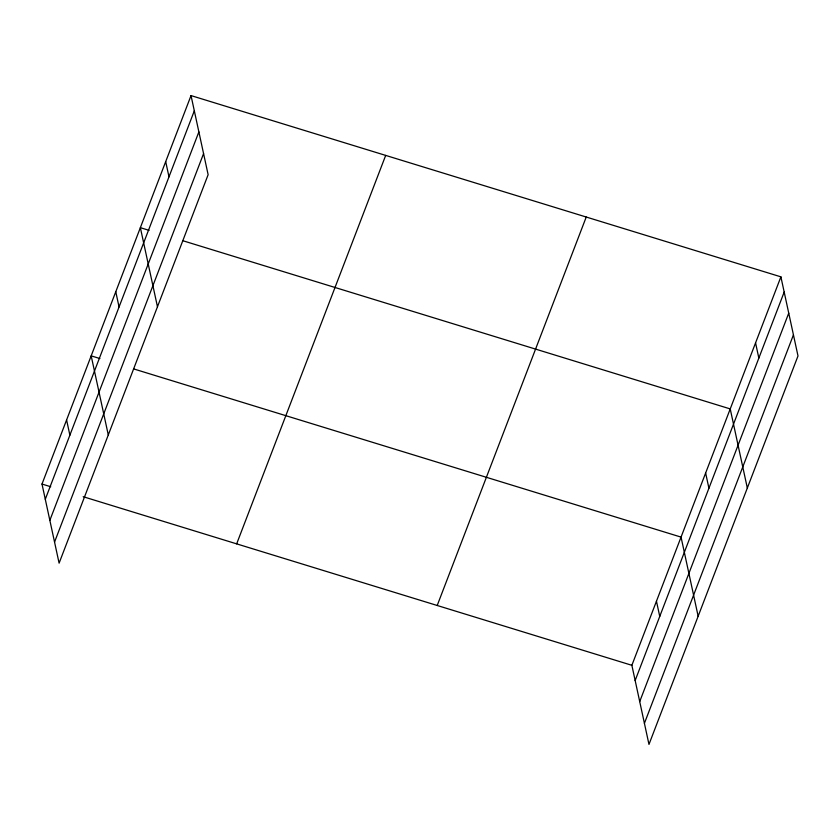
<?xml version="1.0" encoding="UTF-8"?>
<svg xmlns="http://www.w3.org/2000/svg" width="840" height="840" viewBox="0 0 840 840"><rect width="100%" height="100%" fill="white"/><g stroke="black" fill="none" stroke-linecap="round" stroke-linejoin="round"><path stroke-width="1.26" d="M191.027 95.592L208.131 174.699L59.105 563.157L42 484.05L191.027 95.592L780.896 276.843L798 355.95L648.974 744.408L631.869 665.301L780.896 276.843M45.287 499.265L194.323 110.806M49.843 520.349L198.881 131.891M54.548 542.073L203.574 153.615M236.66 543.858L385.686 155.41M437.209 605.482L586.236 217.035M635.155 680.505L784.182 292.058M639.712 701.6L788.739 313.142M644.417 723.324L793.443 334.866M149.09 230.349L140.364 227.672L157.469 306.779M182.784 240.702L730.223 408.912L747.327 488.03M99.918 358.544L91.182 355.856L108.287 434.973M133.602 368.897L681.051 537.106L698.145 616.214M42 484.05L50.736 486.738M83.181 496.703L631.869 665.301M755.559 342.878L758.846 358.092M705.631 473.015L708.928 488.229M656.46 601.199L659.747 616.413M165.69 161.637L168.987 176.841M115.773 291.764L119.059 306.978M66.591 419.958L69.877 435.173"/></g></svg>
